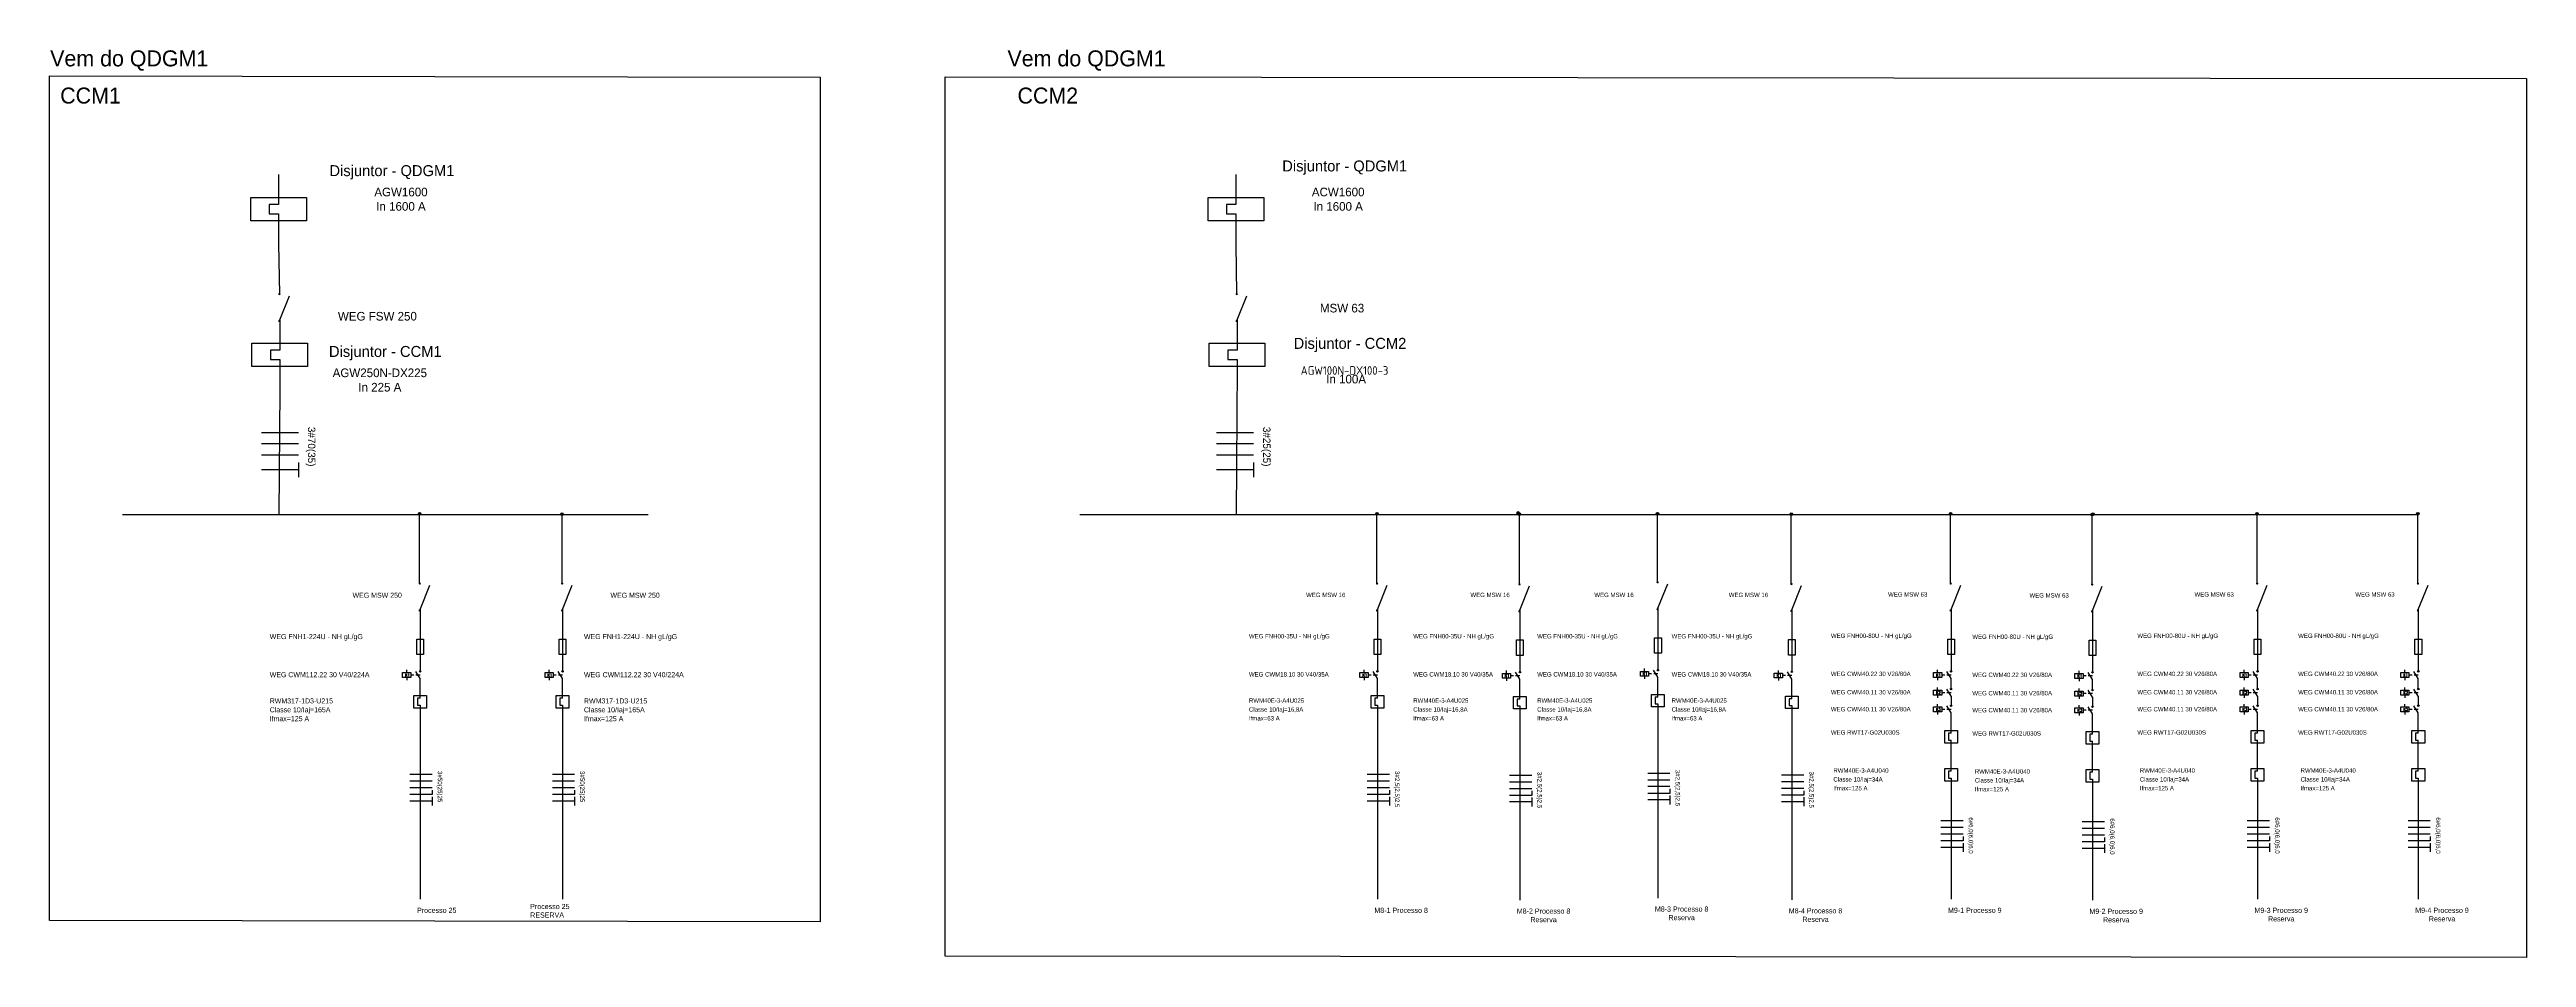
# Model space of a CAD drawing. Extents: x -646 to 641, y -139 to 322.
# Drawn here: x -645.8 to -498.9, y -85.1 to -31.3 of the extents above; entities that cross this region are included whole.
import ezdxf

# ---------------------------------------------------------------- set-up
doc = ezdxf.new("R2010")
doc.units = 0
doc.header["$MEASUREMENT"] = 0
doc.linetypes.add('DASHED2', pattern=[0.375, 0.25, -0.125])
doc.layers.add('ELET_TRIFILAR_DESENHO', color=5, linetype='Continuous', plot=False)
for name, color, linetype in [('ELET_TRIFILAR_TEXTO', 4, 'Continuous'), ('ELET_UNIFILAR_TEXTO', 4, 'Continuous'), ('ELET_UNIFILAR_TEXTO2', 6, 'Continuous'), ('ELT_UNIFILAR_DESENHO', 5, 'Continuous')]:
    doc.layers.add(name, color=color, linetype=linetype)
doc.styles.add('ARIAL', font='arial.ttf')
doc.styles.add('ROMANS', font='romans')

msp = doc.modelspace()

# ---------------------------------------------------------------- hatches: boundary and pattern name
at = {"layer": 'ELT_UNIFILAR_DESENHO', "linetype": 'Continuous', "transparency": 33554687}
h = msp.add_hatch(color=256, dxfattribs=at)
h.dxf.hatch_style = 1
h.paths.add_polyline_path([(-632.146, -47.449, 1), (-632.146, -47.31, 1)])
h.paths.add_polyline_path([(-632.142, -45.849, 1), (-632.142, -45.709, 1)])
h = msp.add_hatch(color=256, dxfattribs=at)
h.dxf.hatch_style = 1
h.paths.add_polyline_path([(-575.362, -47.449, 1), (-575.362, -47.31, 1)])
h.paths.add_polyline_path([(-575.359, -45.849, 1), (-575.359, -45.709, 1)])
at = {"layer": 'ELT_UNIFILAR_DESENHO', "ltscale": 50}
for points in [[(-623.748, -58.809, 1), (-623.896, -58.809, 1)], [(-615.301, -58.838, 1), (-615.45, -58.838, 1)], [(-566.964, -58.809, 1), (-567.113, -58.809, 1)], [(-566.964, -58.809, 1), (-567.113, -58.809, 1)], [(-558.592, -58.763, 1), (-558.741, -58.763, 1)], [(-558.518, -58.838, 1), (-558.666, -58.838, 1)], [(-550.328, -58.82, 1), (-550.477, -58.82, 1)], [(-542.386, -58.838, 1), (-542.535, -58.838, 1)], [(-532.939, -58.809, 1), (-533.088, -58.809, 1)], [(-532.939, -58.809, 1), (-533.088, -58.809, 1)], [(-524.492, -58.838, 1), (-524.641, -58.838, 1)], [(-514.762, -58.809, 1), (-514.911, -58.809, 1)], [(-514.762, -58.809, 1), (-514.911, -58.809, 1)], [(-505.225, -58.809, 1), (-505.373, -58.809, 1)], [(-505.225, -58.809, 1), (-505.373, -58.809, 1)], [(-524.551, -58.866, 1), (-524.7, -58.866, 1)], [(-524.551, -58.866, 1), (-524.7, -58.866, 1)]]:
    msp.add_hatch(color=256, dxfattribs=at).paths.add_polyline_path(points)
at = {"layer": 'ELT_UNIFILAR_DESENHO', "linetype": 'Continuous', "transparency": 33554687}
h = msp.add_hatch(color=256, dxfattribs=at)
h.dxf.hatch_style = 1
h.paths.add_polyline_path([(-623.819, -64.625, 1), (-623.819, -64.485, 1)])
h.paths.add_polyline_path([(-623.816, -63.025, 1), (-623.816, -62.885, 1)])
h = msp.add_hatch(color=256, dxfattribs=at)
h.dxf.hatch_style = 1
h.paths.add_polyline_path([(-615.372, -64.625, 1), (-615.372, -64.485, 1)])
h.paths.add_polyline_path([(-615.369, -63.025, 1), (-615.369, -62.885, 1)])
h = msp.add_hatch(color=256, dxfattribs=at)
h.dxf.hatch_style = 1
h.paths.add_polyline_path([(-567.036, -64.625, 1), (-567.036, -64.485, 1)])
h.paths.add_polyline_path([(-567.032, -63.025, 1), (-567.032, -62.885, 1)])
h = msp.add_hatch(color=256, dxfattribs=at)
h.dxf.hatch_style = 1
h.paths.add_polyline_path([(-558.589, -64.67, 1), (-558.589, -64.531, 1)])
h.paths.add_polyline_path([(-558.586, -63.07, 1), (-558.586, -62.93, 1)])
h = msp.add_hatch(color=256, dxfattribs=at)
h.dxf.hatch_style = 1
h.paths.add_polyline_path([(-550.399, -64.55, 1), (-550.399, -64.411, 1)])
h.paths.add_polyline_path([(-550.396, -62.95, 1), (-550.396, -62.81, 1)])
h = msp.add_hatch(color=256, dxfattribs=at)
h.dxf.hatch_style = 1
h.paths.add_polyline_path([(-542.458, -64.654, 1), (-542.458, -64.514, 1)])
h.paths.add_polyline_path([(-542.454, -63.053, 1), (-542.454, -62.913, 1)])
h = msp.add_hatch(color=256, dxfattribs=at)
h.dxf.hatch_style = 1
h.paths.add_polyline_path([(-533.01, -64.625, 1), (-533.01, -64.485, 1)])
h.paths.add_polyline_path([(-533.007, -63.025, 1), (-533.007, -62.885, 1)])
h = msp.add_hatch(color=256, dxfattribs=at)
h.dxf.hatch_style = 1
h.paths.add_polyline_path([(-524.622, -64.682, 1), (-524.622, -64.542, 1)])
h.paths.add_polyline_path([(-524.619, -63.082, 1), (-524.619, -62.942, 1)])
h = msp.add_hatch(color=256, dxfattribs=at)
h.dxf.hatch_style = 1
h.paths.add_polyline_path([(-514.834, -64.625, 1), (-514.834, -64.485, 1)])
h.paths.add_polyline_path([(-514.83, -63.025, 1), (-514.83, -62.885, 1)])
h = msp.add_hatch(color=256, dxfattribs=at)
h.dxf.hatch_style = 1
h.paths.add_polyline_path([(-505.296, -64.625, 1), (-505.296, -64.485, 1)])
h.paths.add_polyline_path([(-505.293, -63.025, 1), (-505.293, -62.885, 1)])

# ---------------------------------------------------------------- linework, layer by layer
at = {"layer": 'ELET_TRIFILAR_DESENHO'}
for p, q in [((-623.793, -64.49), (-623.793, -68.131)), ((-615.346, -64.49), (-615.346, -68.131)), ((-567.01, -64.49), (-567.01, -68.131)), ((-558.563, -64.536), (-558.563, -68.177)), ((-550.373, -64.416), (-550.373, -68.056)), ((-542.432, -64.519), (-542.432, -68.16)), ((-532.984, -64.49), (-532.984, -68.131)), ((-524.596, -64.547), (-524.596, -68.188)), ((-514.808, -64.49), (-514.808, -68.131)), ((-505.27, -64.49), (-505.27, -68.131)), ((-550.373, -79.29), (-550.373, -81.616)), ((-623.793, -79.364), (-623.793, -81.69)), ((-615.346, -79.364), (-615.346, -81.69)), ((-567.01, -79.364), (-567.01, -81.69)), ((-558.563, -79.41), (-558.563, -81.736)), ((-542.432, -79.393), (-542.432, -81.719)), ((-532.984, -79.364), (-532.984, -81.69)), ((-524.596, -79.421), (-524.596, -81.748)), ((-514.808, -79.364), (-514.808, -81.69)), ((-505.27, -79.364), (-505.27, -81.69))]:
    msp.add_line(p, q, dxfattribs=at)
at = {"layer": 'ELET_TRIFILAR_DESENHO', "linetype": 'Continuous'}
for p, q in [((-624.59, -68.24), (-624.59, -68.078)), ((-624.59, -68.524), (-624.59, -68.686)), ((-623.793, -68.592), (-624.051, -68.171)), ((-623.834, -68.131), (-623.752, -68.131)), ((-616.143, -68.24), (-616.143, -68.078)), ((-616.143, -68.524), (-616.143, -68.686)), ((-615.346, -68.592), (-615.604, -68.171)), ((-615.387, -68.131), (-615.305, -68.131)), ((-567.806, -68.24), (-567.806, -68.078)), ((-567.806, -68.524), (-567.806, -68.686)), ((-567.01, -68.592), (-567.268, -68.171)), ((-567.051, -68.131), (-566.969, -68.131)), ((-559.36, -68.285), (-559.36, -68.124)), ((-559.36, -68.57), (-559.36, -68.731)), ((-558.563, -68.638), (-558.821, -68.217)), ((-558.604, -68.177), (-558.522, -68.177)), ((-551.17, -68.165), (-551.17, -68.003)), ((-551.17, -68.45), (-551.17, -68.611)), ((-550.373, -68.518), (-550.631, -68.097)), ((-550.414, -68.056), (-550.332, -68.056)), ((-543.228, -68.268), (-543.228, -68.107)), ((-543.228, -68.553), (-543.228, -68.714)), ((-542.432, -68.621), (-542.69, -68.2)), ((-542.473, -68.16), (-542.391, -68.16)), ((-533.781, -68.24), (-533.781, -68.078)), ((-533.781, -68.524), (-533.781, -68.686)), ((-532.984, -68.592), (-533.242, -68.171)), ((-533.025, -68.131), (-532.943, -68.131)), ((-525.393, -68.297), (-525.393, -68.135)), ((-525.393, -68.581), (-525.393, -68.743)), ((-524.596, -68.65), (-524.854, -68.229)), ((-524.637, -68.188), (-524.555, -68.188)), ((-515.604, -68.24), (-515.604, -68.078)), ((-515.604, -68.524), (-515.604, -68.686)), ((-514.808, -68.592), (-515.066, -68.171)), ((-514.848, -68.131), (-514.767, -68.131)), ((-506.067, -68.24), (-506.067, -68.078)), ((-506.067, -68.524), (-506.067, -68.686)), ((-505.27, -68.592), (-505.528, -68.171)), ((-505.311, -68.131), (-505.229, -68.131)), ((-623.793, -69.766), (-623.955, -69.766)), ((-623.955, -69.766), (-623.955, -70.169)), ((-623.955, -70.169), (-623.793, -70.169)), ((-615.346, -69.766), (-615.508, -69.766)), ((-615.508, -69.766), (-615.508, -70.169)), ((-615.508, -70.169), (-615.346, -70.169)), ((-567.01, -69.766), (-567.171, -69.766)), ((-567.171, -69.766), (-567.171, -70.169)), ((-567.171, -70.169), (-567.01, -70.169)), ((-558.563, -69.811), (-558.725, -69.811)), ((-558.725, -69.811), (-558.725, -70.215)), ((-558.725, -70.215), (-558.563, -70.215)), ((-550.373, -69.691), (-550.535, -69.691)), ((-550.535, -69.691), (-550.535, -70.095)), ((-550.535, -70.095), (-550.373, -70.095)), ((-542.432, -69.794), (-542.593, -69.794)), ((-542.593, -69.794), (-542.593, -70.198)), ((-542.593, -70.198), (-542.432, -70.198)), ((-533.781, -69.287), (-533.781, -69.126)), ((-533.781, -69.572), (-533.781, -69.733)), ((-533.781, -70.278), (-533.781, -70.116)), ((-532.984, -69.64), (-533.242, -69.219)), ((-532.984, -70.631), (-533.242, -70.21)), ((-533.025, -69.179), (-532.943, -69.179)), ((-533.025, -70.169), (-532.943, -70.169)), ((-525.393, -69.345), (-525.393, -69.183)), ((-525.393, -69.629), (-525.393, -69.791)), ((-525.393, -70.335), (-525.393, -70.174)), ((-524.596, -69.697), (-524.854, -69.277)), ((-524.596, -70.688), (-524.854, -70.267)), ((-524.637, -69.236), (-524.555, -69.236)), ((-524.637, -70.227), (-524.555, -70.227)), ((-515.604, -69.287), (-515.604, -69.126)), ((-515.604, -69.572), (-515.604, -69.733)), ((-515.604, -70.278), (-515.604, -70.116)), ((-514.808, -69.64), (-515.066, -69.219)), ((-514.808, -70.631), (-515.066, -70.21)), ((-514.848, -69.179), (-514.767, -69.179)), ((-514.848, -70.169), (-514.767, -70.169)), ((-506.067, -69.287), (-506.067, -69.126)), ((-506.067, -69.572), (-506.067, -69.733)), ((-506.066, -70.278), (-506.066, -70.116)), ((-505.27, -69.64), (-505.528, -69.219)), ((-505.27, -70.631), (-505.528, -70.21)), ((-505.311, -69.179), (-505.229, -69.179)), ((-505.311, -70.169), (-505.229, -70.169)), ((-533.781, -70.563), (-533.781, -70.724)), ((-532.984, -71.838), (-533.146, -71.838)), ((-533.146, -71.838), (-533.146, -72.242)), ((-525.393, -70.62), (-525.393, -70.781)), ((-524.596, -71.896), (-524.758, -71.896)), ((-524.758, -71.896), (-524.758, -72.3)), ((-515.604, -70.563), (-515.604, -70.724)), ((-514.808, -71.838), (-514.969, -71.838)), ((-514.969, -71.838), (-514.969, -72.242)), ((-506.066, -70.563), (-506.066, -70.724)), ((-505.27, -71.838), (-505.432, -71.838)), ((-505.432, -71.838), (-505.432, -72.242)), ((-533.146, -72.242), (-532.984, -72.242)), ((-524.758, -72.3), (-524.596, -72.3)), ((-514.969, -72.242), (-514.808, -72.242)), ((-505.432, -72.242), (-505.27, -72.242)), ((-532.984, -74.094), (-533.146, -74.094)), ((-533.146, -74.094), (-533.146, -74.498)), ((-533.146, -74.498), (-532.984, -74.498)), ((-524.596, -74.151), (-524.758, -74.151)), ((-524.758, -74.151), (-524.758, -74.555)), ((-524.758, -74.555), (-524.596, -74.555)), ((-514.808, -74.094), (-514.969, -74.094)), ((-514.969, -74.094), (-514.969, -74.498)), ((-514.969, -74.498), (-514.808, -74.498)), ((-505.27, -74.094), (-505.432, -74.094)), ((-505.432, -74.094), (-505.432, -74.498)), ((-505.432, -74.498), (-505.27, -74.498))]:
    msp.add_line(p, q, dxfattribs=at)
at = {"layer": 'ELET_TRIFILAR_DESENHO', "linetype": 'DASHED2'}
for p, q in [((-623.793, -68.382), (-624.347, -68.382)), ((-615.346, -68.382), (-615.9, -68.382)), ((-567.01, -68.382), (-567.564, -68.382)), ((-558.563, -68.427), (-559.117, -68.427)), ((-550.373, -68.307), (-550.927, -68.307)), ((-542.432, -68.41), (-542.986, -68.41)), ((-532.984, -68.382), (-533.538, -68.382)), ((-524.596, -68.439), (-525.15, -68.439)), ((-514.808, -68.382), (-515.362, -68.382)), ((-505.27, -68.382), (-505.824, -68.382)), ((-532.984, -69.43), (-533.538, -69.43)), ((-532.984, -70.42), (-533.538, -70.42)), ((-524.596, -69.487), (-525.15, -69.487)), ((-524.596, -70.478), (-525.15, -70.478)), ((-514.808, -69.43), (-515.362, -69.43)), ((-514.808, -70.42), (-515.362, -70.42)), ((-505.27, -69.43), (-505.824, -69.43)), ((-505.27, -70.42), (-505.824, -70.42))]:
    msp.add_line(p, q, dxfattribs=at)
at = {"layer": 'ELET_TRIFILAR_DESENHO', "linetype": 'Continuous'}
for points in [[(-624.832, -68.24), (-624.347, -68.24), (-624.347, -68.524), (-624.832, -68.524)], [(-616.385, -68.24), (-615.9, -68.24), (-615.9, -68.524), (-616.385, -68.524)], [(-568.049, -68.24), (-567.564, -68.24), (-567.564, -68.524), (-568.049, -68.524)], [(-559.602, -68.285), (-559.117, -68.285), (-559.117, -68.57), (-559.602, -68.57)], [(-551.412, -68.165), (-550.927, -68.165), (-550.927, -68.45), (-551.412, -68.45)], [(-543.471, -68.268), (-542.986, -68.268), (-542.986, -68.553), (-543.471, -68.553)], [(-534.023, -68.24), (-533.538, -68.24), (-533.538, -68.524), (-534.023, -68.524)], [(-525.635, -68.297), (-525.15, -68.297), (-525.15, -68.581), (-525.635, -68.581)], [(-515.847, -68.24), (-515.362, -68.24), (-515.362, -68.524), (-515.847, -68.524)], [(-506.309, -68.24), (-505.824, -68.24), (-505.824, -68.524), (-506.309, -68.524)], [(-534.023, -69.287), (-533.538, -69.287), (-533.538, -69.572), (-534.023, -69.572)], [(-534.023, -70.278), (-533.538, -70.278), (-533.538, -70.563), (-534.023, -70.563)], [(-525.635, -69.345), (-525.15, -69.345), (-525.15, -69.629), (-525.635, -69.629)], [(-525.635, -70.335), (-525.15, -70.335), (-525.15, -70.62), (-525.635, -70.62)], [(-515.847, -69.287), (-515.362, -69.287), (-515.362, -69.572), (-515.847, -69.572)], [(-515.846, -70.278), (-515.362, -70.278), (-515.362, -70.563), (-515.846, -70.563)], [(-506.309, -69.287), (-505.824, -69.287), (-505.824, -69.572), (-506.309, -69.572)], [(-506.309, -70.278), (-505.824, -70.278), (-505.824, -70.563), (-506.309, -70.563)]]:
    msp.add_lwpolyline(points, close=True, dxfattribs=at)
for points in [[(-623.415, -70.348), (-624.171, -70.348), (-624.171, -69.604), (-623.415, -69.604)], [(-614.969, -70.348), (-615.724, -70.348), (-615.724, -69.604), (-614.969, -69.604)], [(-566.632, -70.348), (-567.387, -70.348), (-567.387, -69.604), (-566.632, -69.604)], [(-558.185, -70.394), (-558.941, -70.394), (-558.941, -69.65), (-558.185, -69.65)], [(-549.996, -70.273), (-550.751, -70.273), (-550.751, -69.53), (-549.996, -69.53)], [(-542.054, -70.377), (-542.809, -70.377), (-542.809, -69.633), (-542.054, -69.633)], [(-532.607, -72.421), (-533.362, -72.421), (-533.362, -71.677), (-532.607, -71.677)], [(-524.219, -72.478), (-524.974, -72.478), (-524.974, -71.734), (-524.219, -71.734)], [(-514.43, -72.421), (-515.185, -72.421), (-515.185, -71.677), (-514.43, -71.677)], [(-504.892, -72.421), (-505.648, -72.421), (-505.648, -71.677), (-504.892, -71.677)], [(-532.607, -74.676), (-533.362, -74.676), (-533.362, -73.932), (-532.607, -73.932)], [(-524.219, -74.733), (-524.974, -74.733), (-524.974, -73.99), (-524.219, -73.99)], [(-514.43, -74.676), (-515.185, -74.676), (-515.185, -73.932), (-514.43, -73.932)], [(-504.892, -74.676), (-505.648, -74.676), (-505.648, -73.932), (-504.892, -73.932)]]:
    msp.add_lwpolyline(points, dxfattribs=at)
for centre in [(-623.793, -68.171), (-615.346, -68.171), (-567.01, -68.171), (-558.563, -68.217), (-550.373, -68.097), (-542.432, -68.2), (-532.984, -68.171), (-524.596, -68.229), (-514.808, -68.171), (-505.27, -68.171), (-532.984, -69.219), (-532.984, -70.21), (-524.596, -69.277), (-524.596, -70.267), (-514.808, -69.219), (-514.808, -70.21), (-505.27, -69.219), (-505.27, -70.21)]:
    msp.add_circle(centre, 0.0404, dxfattribs=at)
at = {"layer": 'ELET_UNIFILAR_TEXTO2'}
for p, q in [((-623.087, -74.294), (-624.399, -74.294)), ((-623.087, -74.687), (-624.399, -74.687)), ((-614.64, -74.294), (-615.952, -74.294)), ((-614.64, -74.687), (-615.952, -74.687)), ((-566.304, -74.294), (-567.615, -74.294)), ((-566.304, -74.687), (-567.615, -74.687)), ((-557.857, -74.34), (-559.169, -74.34)), ((-557.857, -74.733), (-559.169, -74.733)), ((-549.667, -74.22), (-550.979, -74.22)), ((-549.667, -74.613), (-550.979, -74.613)), ((-541.726, -74.323), (-543.037, -74.323)), ((-541.726, -74.716), (-543.037, -74.716)), ((-623.087, -75.081), (-624.399, -75.081)), ((-623.087, -75.48), (-624.399, -75.48)), ((-623.087, -75.872), (-624.399, -75.872)), ((-623.087, -75.217), (-623.087, -75.48)), ((-623.087, -75.609), (-623.087, -76.134)), ((-614.64, -75.081), (-615.952, -75.081)), ((-614.64, -75.48), (-615.952, -75.48)), ((-614.64, -75.872), (-615.952, -75.872)), ((-614.64, -75.217), (-614.64, -75.48)), ((-614.64, -75.609), (-614.64, -76.134)), ((-566.304, -75.081), (-567.615, -75.081)), ((-566.304, -75.48), (-567.615, -75.48)), ((-566.304, -75.872), (-567.615, -75.872)), ((-566.304, -75.217), (-566.304, -75.48)), ((-566.304, -75.609), (-566.304, -76.134)), ((-557.857, -75.127), (-559.169, -75.127)), ((-557.857, -75.525), (-559.169, -75.525)), ((-557.857, -75.917), (-559.169, -75.917)), ((-557.857, -75.263), (-557.857, -75.525)), ((-557.857, -75.655), (-557.857, -76.18)), ((-549.667, -75.006), (-550.979, -75.006)), ((-549.667, -75.405), (-550.979, -75.405)), ((-549.667, -75.797), (-550.979, -75.797)), ((-549.667, -75.143), (-549.667, -75.405)), ((-549.667, -75.535), (-549.667, -76.059)), ((-541.726, -75.11), (-543.037, -75.11)), ((-541.726, -75.508), (-543.037, -75.508)), ((-541.726, -75.9), (-543.037, -75.9)), ((-541.726, -75.246), (-541.726, -75.508)), ((-541.726, -75.638), (-541.726, -76.163)), ((-532.278, -77.039), (-533.59, -77.039)), ((-532.278, -77.432), (-533.59, -77.432)), ((-532.278, -77.826), (-533.59, -77.826)), ((-523.89, -77.096), (-525.202, -77.096)), ((-523.89, -77.49), (-525.202, -77.49)), ((-514.102, -77.039), (-515.413, -77.039)), ((-514.102, -77.432), (-515.413, -77.432)), ((-514.102, -77.826), (-515.413, -77.826)), ((-504.564, -77.039), (-505.876, -77.039)), ((-504.564, -77.432), (-505.876, -77.432)), ((-504.564, -77.826), (-505.876, -77.826)), ((-532.278, -78.225), (-533.59, -78.225)), ((-532.278, -78.616), (-533.59, -78.616)), ((-532.278, -77.962), (-532.278, -78.225)), ((-532.278, -78.354), (-532.278, -78.879)), ((-523.89, -77.883), (-525.202, -77.883)), ((-523.89, -78.282), (-525.202, -78.282)), ((-523.89, -78.674), (-525.202, -78.674)), ((-523.89, -78.02), (-523.89, -78.282)), ((-523.89, -78.411), (-523.89, -78.936)), ((-514.102, -78.225), (-515.413, -78.225)), ((-514.102, -78.616), (-515.413, -78.616)), ((-514.102, -77.962), (-514.102, -78.225)), ((-514.102, -78.354), (-514.102, -78.879)), ((-504.564, -78.225), (-505.876, -78.225)), ((-504.564, -78.616), (-505.876, -78.616)), ((-504.564, -77.962), (-504.564, -78.225)), ((-504.564, -78.354), (-504.564, -78.879))]:
    msp.add_line(p, q, dxfattribs=at)
at = {"layer": 'ELT_UNIFILAR_DESENHO', "ltscale": 50}
for p, q in [((-632.19, -38.683), (-632.19, -40.059)), ((-575.407, -38.683), (-575.407, -40.059)), ((-632.741, -40.472), (-632.741, -41.023)), ((-632.19, -40.472), (-632.741, -40.472)), ((-632.741, -41.023), (-632.19, -41.023)), ((-632.19, -40.059), (-632.19, -40.472)), ((-632.19, -41.023), (-632.19, -41.436)), ((-575.958, -40.472), (-575.958, -41.023)), ((-575.407, -40.472), (-575.958, -40.472)), ((-575.958, -41.023), (-575.407, -41.023)), ((-575.407, -40.059), (-575.407, -40.472)), ((-575.407, -41.023), (-575.407, -41.436)), ((-632.19, -41.436), (-632.19, -42.812)), ((-575.407, -41.436), (-575.407, -42.812)), ((-632.12, -47.315), (-632.12, -48.691)), ((-575.336, -47.315), (-575.336, -48.691)), ((-632.67, -49.104), (-632.67, -49.655)), ((-632.12, -49.104), (-632.67, -49.104)), ((-632.67, -49.655), (-632.12, -49.655)), ((-632.12, -48.691), (-632.12, -49.104)), ((-632.12, -49.655), (-632.12, -50.068)), ((-575.887, -49.104), (-575.887, -49.655)), ((-575.336, -49.104), (-575.887, -49.104)), ((-575.887, -49.655), (-575.336, -49.655)), ((-575.336, -48.691), (-575.336, -49.104)), ((-575.336, -49.655), (-575.336, -50.068)), ((-632.12, -50.068), (-632.12, -51.444)), ((-575.336, -50.068), (-575.336, -51.444)), ((-641.45, -58.855), (-610.271, -58.855)), ((-584.667, -58.855), (-505.24, -58.855))]:
    msp.add_line(p, q, dxfattribs=at)
at = {"layer": 'ELT_UNIFILAR_DESENHO', "linetype": 'Continuous'}
for p, q in [((-632.19, -42.812), (-632.145, -45.775)), ((-575.407, -42.812), (-575.361, -45.775)), ((-632.12, -47.315), (-631.541, -45.875)), ((-575.336, -47.315), (-574.758, -45.875)), ((-623.793, -64.49), (-623.215, -63.05)), ((-615.346, -64.49), (-614.768, -63.05)), ((-567.01, -64.49), (-566.431, -63.05)), ((-558.563, -64.536), (-557.985, -63.096)), ((-550.373, -64.416), (-549.795, -62.976)), ((-542.432, -64.519), (-541.853, -63.079)), ((-532.984, -64.49), (-532.406, -63.05)), ((-524.596, -64.547), (-524.018, -63.107)), ((-514.808, -64.49), (-514.229, -63.05)), ((-505.27, -64.49), (-504.692, -63.05))]:
    msp.add_line(p, q, dxfattribs=at)
at = {"layer": 'ELT_UNIFILAR_DESENHO'}
for p, q in [((-575.336, -50.068), (-575.384, -58.855)), ((-632.12, -51.444), (-632.167, -58.855)), ((-631.016, -54.012), (-633.212, -54.012)), ((-574.36, -54.012), (-576.556, -54.012)), ((-631.016, -54.671), (-633.212, -54.671)), ((-631.016, -55.33), (-633.212, -55.33)), ((-631.016, -55.766), (-631.016, -56.645)), ((-574.36, -54.671), (-576.556, -54.671)), ((-574.36, -55.33), (-576.556, -55.33)), ((-574.36, -55.766), (-574.36, -56.645)), ((-631.016, -56.205), (-633.212, -56.205)), ((-574.36, -56.205), (-576.556, -56.205)), ((-550.402, -62.883), (-550.402, -58.734)), ((-623.822, -62.957), (-623.822, -58.809)), ((-615.375, -62.986), (-615.375, -58.838)), ((-567.039, -62.957), (-567.039, -58.809)), ((-558.592, -62.986), (-558.592, -58.838)), ((-558.592, -63.003), (-558.592, -58.855)), ((-542.461, -62.986), (-542.461, -58.838)), ((-533.013, -62.957), (-533.013, -58.809)), ((-524.625, -63.014), (-524.625, -58.866)), ((-514.837, -62.957), (-514.837, -58.809)), ((-505.299, -62.957), (-505.299, -58.809)), ((-623.822, -62.957), (-623.822, -60.547)), ((-615.375, -62.957), (-615.375, -60.547)), ((-615.375, -62.986), (-615.375, -60.576)), ((-567.039, -62.957), (-567.039, -60.547)), ((-558.592, -62.986), (-558.592, -60.576)), ((-558.592, -63.003), (-558.592, -60.593)), ((-550.402, -62.883), (-550.402, -60.472)), ((-542.461, -62.986), (-542.461, -60.576)), ((-533.013, -62.957), (-533.013, -60.547)), ((-524.625, -63.014), (-524.625, -60.604)), ((-514.837, -62.957), (-514.837, -60.547)), ((-505.299, -62.957), (-505.299, -60.547)), ((-623.793, -69.766), (-623.793, -68.592)), ((-615.346, -69.766), (-615.346, -68.592)), ((-567.01, -69.766), (-567.01, -68.592)), ((-558.563, -69.811), (-558.563, -68.638)), ((-550.373, -69.691), (-550.373, -68.518)), ((-542.432, -69.794), (-542.432, -68.621)), ((-532.984, -69.179), (-532.984, -68.592)), ((-524.596, -69.236), (-524.596, -68.65)), ((-514.808, -69.179), (-514.808, -68.592)), ((-505.27, -69.179), (-505.27, -68.592)), ((-624.171, -69.604), (-623.793, -69.604)), ((-623.793, -69.604), (-623.415, -69.604)), ((-623.793, -70.169), (-623.793, -79.364)), ((-623.415, -69.604), (-623.415, -70.348)), ((-615.724, -69.604), (-615.346, -69.604)), ((-615.346, -69.604), (-614.969, -69.604)), ((-615.346, -70.169), (-615.346, -79.364)), ((-614.969, -69.604), (-614.969, -70.348)), ((-567.387, -69.604), (-567.01, -69.604)), ((-567.01, -69.604), (-566.632, -69.604)), ((-567.01, -70.169), (-567.01, -79.364)), ((-566.632, -69.604), (-566.632, -70.348)), ((-558.941, -69.65), (-558.563, -69.65)), ((-558.563, -69.65), (-558.185, -69.65)), ((-558.563, -70.215), (-558.563, -79.41)), ((-558.185, -69.65), (-558.185, -70.394)), ((-550.751, -69.53), (-550.373, -69.53)), ((-550.373, -69.53), (-549.996, -69.53)), ((-550.373, -70.095), (-550.373, -79.29)), ((-549.996, -69.53), (-549.996, -70.273)), ((-542.809, -69.633), (-542.432, -69.633)), ((-542.432, -69.633), (-542.054, -69.633)), ((-542.432, -70.198), (-542.432, -79.393)), ((-542.054, -69.633), (-542.054, -70.377)), ((-532.984, -69.64), (-532.984, -70.169)), ((-524.596, -69.697), (-524.596, -70.227)), ((-514.808, -69.64), (-514.807, -70.169)), ((-505.27, -69.64), (-505.27, -70.169)), ((-533.362, -71.677), (-532.984, -71.677)), ((-532.984, -71.838), (-532.984, -70.631)), ((-532.984, -71.677), (-532.607, -71.677)), ((-532.607, -71.677), (-532.607, -72.421)), ((-524.974, -71.734), (-524.596, -71.734)), ((-524.596, -71.896), (-524.596, -70.688)), ((-524.596, -71.734), (-524.219, -71.734)), ((-524.219, -71.734), (-524.219, -72.478)), ((-515.185, -71.677), (-514.808, -71.677)), ((-514.808, -71.838), (-514.808, -70.631)), ((-514.808, -71.677), (-514.43, -71.677)), ((-514.43, -71.677), (-514.43, -72.421)), ((-505.648, -71.677), (-505.27, -71.677)), ((-505.27, -71.838), (-505.27, -70.631)), ((-505.27, -71.677), (-504.892, -71.677)), ((-504.892, -71.677), (-504.892, -72.421)), ((-532.984, -74.094), (-532.984, -72.242)), ((-524.596, -74.151), (-524.596, -72.3)), ((-514.808, -74.094), (-514.808, -72.242)), ((-505.27, -74.094), (-505.27, -72.242)), ((-533.362, -73.932), (-532.984, -73.932)), ((-532.984, -73.932), (-532.607, -73.932)), ((-532.984, -74.498), (-532.984, -79.364)), ((-532.607, -73.932), (-532.607, -74.676)), ((-524.974, -73.99), (-524.596, -73.99)), ((-524.596, -73.99), (-524.219, -73.99)), ((-524.596, -74.555), (-524.596, -79.421)), ((-524.219, -73.99), (-524.219, -74.733)), ((-515.185, -73.932), (-514.808, -73.932)), ((-514.808, -73.932), (-514.43, -73.932)), ((-514.808, -74.498), (-514.808, -79.364)), ((-514.43, -73.932), (-514.43, -74.676)), ((-505.648, -73.932), (-505.27, -73.932)), ((-505.27, -73.932), (-504.892, -73.932)), ((-505.27, -74.498), (-505.27, -79.364)), ((-504.892, -73.932), (-504.892, -74.676))]:
    msp.add_line(p, q, dxfattribs=at)
for points in [[(-645.776, -32.831), (-600.057, -32.912), (-600.057, -83.023), (-645.776, -82.942)], [(-592.643, -32.898), (-498.856, -32.979), (-498.856, -85.142), (-592.643, -85.061)], [(-633.842, -40.059), (-630.539, -40.059), (-630.539, -41.436), (-633.842, -41.436)], [(-633.842, -40.059), (-630.539, -40.059), (-630.539, -41.436), (-633.842, -41.436)], [(-633.842, -40.059), (-630.539, -40.059), (-630.539, -41.436), (-633.842, -41.436)], [(-633.842, -40.059), (-630.539, -40.059), (-630.539, -41.436), (-633.842, -41.436)], [(-577.059, -40.059), (-573.755, -40.059), (-573.755, -41.436), (-577.059, -41.436)], [(-577.059, -40.059), (-573.755, -40.059), (-573.755, -41.436), (-577.059, -41.436)], [(-577.059, -40.059), (-573.755, -40.059), (-573.755, -41.436), (-577.059, -41.436)], [(-577.059, -40.059), (-573.755, -40.059), (-573.755, -41.436), (-577.059, -41.436)], [(-633.771, -48.691), (-630.468, -48.691), (-630.468, -50.068), (-633.771, -50.068)], [(-633.771, -48.691), (-630.468, -48.691), (-630.468, -50.068), (-633.771, -50.068)], [(-633.771, -48.691), (-630.468, -48.691), (-630.468, -50.068), (-633.771, -50.068)], [(-633.771, -48.691), (-630.468, -48.691), (-630.468, -50.068), (-633.771, -50.068)], [(-576.988, -48.691), (-573.685, -48.691), (-573.685, -50.068), (-576.988, -50.068)], [(-576.988, -48.691), (-573.685, -48.691), (-573.685, -50.068), (-576.988, -50.068)], [(-576.988, -48.691), (-573.685, -48.691), (-573.685, -50.068), (-576.988, -50.068)], [(-576.988, -48.691), (-573.685, -48.691), (-573.685, -50.068), (-576.988, -50.068)], [(-623.59, -67.169), (-623.995, -67.169), (-623.995, -66.254), (-623.59, -66.254)], [(-615.144, -67.169), (-615.549, -67.169), (-615.549, -66.254), (-615.144, -66.254)], [(-566.807, -67.169), (-567.212, -67.169), (-567.212, -66.254), (-566.807, -66.254)], [(-558.361, -67.215), (-558.766, -67.215), (-558.766, -66.3), (-558.361, -66.3)], [(-550.171, -67.095), (-550.576, -67.095), (-550.576, -66.18), (-550.171, -66.18)], [(-542.229, -67.198), (-542.634, -67.198), (-542.634, -66.283), (-542.229, -66.283)], [(-532.782, -67.169), (-533.187, -67.169), (-533.187, -66.254), (-532.782, -66.254)], [(-524.394, -67.227), (-524.799, -67.227), (-524.799, -66.312), (-524.394, -66.312)], [(-514.605, -67.169), (-515.01, -67.169), (-515.01, -66.254), (-514.605, -66.254)], [(-505.068, -67.169), (-505.473, -67.169), (-505.473, -66.254), (-505.068, -66.254)]]:
    msp.add_lwpolyline(points, close=True, dxfattribs=at)
at = {"layer": 'ELT_UNIFILAR_DESENHO', "ltscale": 50}
for centre in [(-623.822, -58.809), (-615.375, -58.838), (-567.039, -58.809), (-558.666, -58.763), (-558.592, -58.838), (-550.402, -58.82), (-542.461, -58.838), (-533.013, -58.809), (-524.566, -58.838), (-514.837, -58.809), (-505.299, -58.809), (-524.625, -58.866)]:
    msp.add_circle(centre, 0.0744, dxfattribs=at)

# ---------------------------------------------------------------- texts
at = {"layer": 'ELET_TRIFILAR_TEXTO', "ltscale": 50}
msp.add_text('Disjuntor - QDGM1', height=0.65174, dxfattribs=at).set_placement((-629.172, -38.782))
at = {"layer": 'ELET_TRIFILAR_TEXTO', "insert": (-624.93, -40.841), "char_height": 0.51241, "width": 13.9872, "attachment_point": 8, "line_spacing_factor": 0.6, "style": 'ARIAL'}
msp.add_mtext('\\pxsm1,qc;{\\Ftxt|c0;AGW1600\\P\\ps*,q*;In 1600 A }', dxfattribs=at)
at = {"layer": 'ELET_TRIFILAR_TEXTO', "color": 7, "insert": (-626.329, -47.358), "char_height": 0.51241, "width": 13.9872, "attachment_point": 8, "line_spacing_factor": 0.6, "style": 'ARIAL'}
msp.add_mtext('{\\Ftxt|c0;\\C256;WEG FSW 250}', dxfattribs=at)
at = {"layer": 'ELET_TRIFILAR_TEXTO', "color": 7, "true_color": 0xffffff, "insert": (-629.202, -48.858), "char_height": 0.65174, "width": 9.49751, "attachment_point": 1}
msp.add_mtext('{\\C256;Disjuntor - CCM1}', dxfattribs=at)
at = {"layer": 'ELET_TRIFILAR_TEXTO', "color": 242, "true_color": 0xcd2027, "insert": (-626.183, -51.569), "char_height": 0.51241, "width": 13.9872, "attachment_point": 8, "line_spacing_factor": 0.6, "style": 'ARIAL'}
msp.add_mtext('{\\Ftxt|c0;\\C256;\\P\\pxsm1,qc;AGW250N-DX225  \\P\\ps*,q*;In 225 A}', dxfattribs=at)
at = {"layer": 'ELET_TRIFILAR_TEXTO', "insert": (-630.01, -53.659), "char_height": 0.43921, "width": 3.43162, "attachment_point": 1, "rotation": 270}
msp.add_mtext('\\A1;3#70(35)', dxfattribs=at)
at = {"layer": 'ELET_TRIFILAR_TEXTO', "attachment_point": 1}
for s, insert, char_height, width in [('WEG MSW 250', (-627.802, -63.5), 0.3, 4.64321), ('WEG MSW 250', (-612.505, -63.5), 0.3, 4.64321), ('WEG MSW 16', (-571.243, -63.5), 0.26, 4.64321), ('WEG MSW 16', (-561.496, -63.5), 0.26, 4.64321), ('WEG MSW 16', (-554.145, -63.5), 0.26, 4.64321), ('WEG MSW 16', (-546.171, -63.5), 0.26, 4.64321), ('WEG MSW 63', (-536.723, -63.471), 0.26, 4.64321), ('WEG MSW 63', (-528.335, -63.528), 0.26, 4.64321), ('WEG MSW 63', (-518.547, -63.471), 0.26, 4.64321), ('WEG MSW 63', (-509.009, -63.471), 0.26, 4.64321), ('WEG FNH1-224U - NH gL/gG ', (-632.716, -65.952), 0.3, 12.48428), ('WEG FNH1-224U - NH gL/gG ', (-614.076, -65.952), 0.3, 12.48428), ('WEG FNH00-35U - NH gL/gG ', (-574.632, -65.952), 0.26, 12.48428), ('WEG FNH00-35U - NH gL/gG ', (-564.886, -65.952), 0.26, 12.48428), ('WEG FNH00-35U - NH gL/gG ', (-557.535, -65.952), 0.26, 12.48428), ('WEG FNH00-35U - NH gL/gG ', (-549.56, -65.952), 0.26, 12.48428), ('WEG FNH00-80U - NH gL/gG ', (-540.113, -65.923), 0.26, 12.48428), ('WEG FNH00-80U - NH gL/gG ', (-531.725, -65.98), 0.26, 12.48428), ('WEG FNH00-80U - NH gL/gG ', (-521.936, -65.923), 0.26, 12.48428), ('WEG FNH00-80U - NH gL/gG ', (-512.398, -65.923), 0.26, 12.48428), ('WEG CWM112.22 30 V40/224A', (-632.716, -68.213), 0.3, 12.48428), ('WEG CWM112.22 30 V40/224A', (-614.076, -68.213), 0.3, 12.48428), ('WEG CWM18.10 30 V40/35A', (-574.632, -68.213), 0.26, 12.48428), ('WEG CWM18.10 30 V40/35A', (-564.886, -68.213), 0.26, 12.48428), ('WEG CWM18.10 30 V40/35A', (-557.535, -68.213), 0.26, 12.48428), ('WEG CWM18.10 30 V40/35A', (-549.56, -68.213), 0.26, 12.48428), ('WEG CWM40.22 30 V26/80A', (-540.113, -68.184), 0.26, 12.48428), ('WEG CWM40.22 30 V26/80A', (-531.725, -68.242), 0.26, 12.48428), ('WEG CWM40.22 30 V26/80A', (-521.936, -68.184), 0.26, 12.48428), ('WEG CWM40.22 30 V26/80A', (-512.398, -68.184), 0.26, 12.48428), ('Classe 10/Iaj=165A', (-632.716, -70.295), 0.3, 12.48428), ('RWM317-1D3-U215     ', (-632.716, -69.768), 0.3, 12.48428), ('Classe 10/Iaj=165A', (-614.076, -70.295), 0.3, 12.48428), ('RWM317-1D3-U215     ', (-614.076, -69.768), 0.3, 12.48428), ('Classe 10/Iaj=16,8A', (-574.632, -70.295), 0.26, 12.48428), ('RWM40E-3-A4U025     ', (-574.632, -69.768), 0.26, 12.48428), ('Classe 10/Iaj=16,8A', (-564.886, -70.295), 0.26, 12.48428), ('RWM40E-3-A4U025     ', (-564.886, -69.768), 0.26, 12.48428), ('Classe 10/Iaj=16,8A', (-557.535, -70.295), 0.26, 12.48428), ('RWM40E-3-A4U025     ', (-557.535, -69.768), 0.26, 12.48428), ('Classe 10/Iaj=16,8A', (-549.56, -70.295), 0.26, 12.48428), ('RWM40E-3-A4U025     ', (-549.56, -69.768), 0.26, 12.48428), ('WEG CWM40.11 30 V26/80A', (-540.113, -69.274), 0.26, 12.48428), ('WEG CWM40.11 30 V26/80A', (-540.113, -70.28), 0.26, 12.48428), ('WEG CWM40.11 30 V26/80A', (-531.725, -69.331), 0.26, 12.48428), ('WEG CWM40.11 30 V26/80A', (-531.725, -70.337), 0.26, 12.48428), ('WEG CWM40.11 30 V26/80A', (-521.936, -69.274), 0.26, 12.48428), ('WEG CWM40.11 30 V26/80A', (-521.936, -70.28), 0.26, 12.48428), ('WEG CWM40.11 30 V26/80A', (-512.398, -69.274), 0.26, 12.48428), ('WEG CWM40.11 30 V26/80A', (-512.398, -70.28), 0.26, 12.48428), ('Ifmax=125 A    ', (-632.716, -70.821), 0.3, 12.48428), ('Ifmax=125 A    ', (-614.076, -70.821), 0.3, 12.48428), ('Ifmax=63 A    ', (-574.632, -70.821), 0.26, 12.48428), ('Ifmax=63 A    ', (-564.886, -70.821), 0.26, 12.48428), ('Ifmax=63 A    ', (-557.535, -70.821), 0.26, 12.48428), ('Ifmax=63 A    ', (-549.56, -70.821), 0.26, 12.48428), ('WEG RWT17-G02U030S  ', (-540.113, -71.662), 0.26, 12.48428), ('WEG RWT17-G02U030S  ', (-531.725, -71.719), 0.26, 12.48428), ('WEG RWT17-G02U030S  ', (-521.936, -71.662), 0.26, 12.48428), ('WEG RWT17-G02U030S  ', (-512.398, -71.662), 0.26, 12.48428), ('Classe 10/Iaj=34A', (-539.967, -74.443), 0.26, 12.48428), ('RWM40E-3-A4U040     ', (-539.967, -73.917), 0.26, 12.48428), ('Classe 10/Iaj=34A', (-531.579, -74.5), 0.26, 12.48428), ('RWM40E-3-A4U040     ', (-531.579, -73.974), 0.26, 12.48428), ('Classe 10/Iaj=34A', (-521.79, -74.443), 0.26, 12.48428), ('RWM40E-3-A4U040     ', (-521.79, -73.917), 0.26, 12.48428), ('Classe 10/Iaj=34A', (-512.253, -74.443), 0.26, 12.48428), ('RWM40E-3-A4U040     ', (-512.253, -73.917), 0.26, 12.48428), ('Ifmax=125 A    ', (-539.967, -74.969), 0.26, 12.48428), ('Ifmax=125 A    ', (-531.579, -75.027), 0.26, 12.48428), ('Ifmax=125 A    ', (-521.79, -74.969), 0.26, 12.48428), ('Ifmax=125 A    ', (-512.253, -74.969), 0.26, 12.48428), ('Processo 25 \\PRESERVA', (-617.268, -81.965), 0.30428, 5.8102)]:
    msp.add_mtext(s, dxfattribs=dict(at, insert=insert, char_height=char_height, width=width))
at = {"layer": 'ELET_TRIFILAR_TEXTO', "linetype": 'Continuous', "char_height": 0.1616, "attachment_point": 1, "style": 'ROMANS'}
for s, insert in [('K1', (-624.688, -68.303)), ('K1', (-616.242, -68.303)), ('K1', (-567.905, -68.303)), ('K1', (-559.459, -68.348)), ('K1', (-551.269, -68.228)), ('K1', (-543.327, -68.331)), ('K1', (-533.88, -68.303)), ('K1', (-525.492, -68.36)), ('K1', (-515.703, -68.303)), ('K1', (-506.166, -68.303)), ('K2', (-533.88, -69.35)), ('K3', (-533.879, -70.341)), ('K2', (-525.492, -69.408)), ('K3', (-525.491, -70.399)), ('K2', (-515.703, -69.35)), ('K3', (-515.703, -70.341)), ('K2', (-506.165, -69.35)), ('K3', (-506.165, -70.341))]:
    msp.add_mtext_dynamic_manual_height_columns(s, width=0.45782, gutter_width=2.793, heights=[0.385], dxfattribs=dict(at, insert=insert))
at = {"layer": 'ELET_TRIFILAR_TEXTO', "char_height": 0.30428, "attachment_point": 1}
for s, insert in [('\\pxqc;Processo 25', (-623.976, -82.191)), ('\\pxqc;M8-1 Processo 8', (-567.192, -82.191)), ('\\pxqc;M8-2 Processo 8\\PReserva', (-558.746, -82.237)), ('\\pxqc;M8-3 Processo 8\\PReserva', (-550.556, -82.117)), ('\\pxqc;M8-4 Processo 8\\PReserva', (-542.614, -82.22)), ('\\pxqc;M9-1 Processo 9', (-533.167, -82.191)), ('\\pxqc;M9-2 Processo 9\\PReserva', (-524.779, -82.249)), ('\\pxqc;M9-3 Processo 9\\PReserva', (-514.99, -82.191)), ('\\pxqc;M9-4 Processo 9\\PReserva', (-505.453, -82.191))]:
    msp.add_mtext(s, dxfattribs=dict(at, insert=insert))
at = {"layer": 'ELET_UNIFILAR_TEXTO', "ltscale": 50}
for s, p in [('Disjuntor - QDGM1', (-572.656, -38.504)), ('Disjuntor - CCM2', (-571.982, -49.029))]:
    msp.add_text(s, height=0.65174, dxfattribs=at).set_placement(p)
at = {"layer": 'ELET_UNIFILAR_TEXTO', "insert": (-588.955, -31.32), "char_height": 0.94891, "attachment_point": 1}
msp.add_mtext('Vem do QDGM1', dxfattribs=at)
at = {"layer": 'ELET_UNIFILAR_TEXTO', "insert": (-588.36, -33.526), "char_height": 0.9489, "width": 0.53406, "attachment_point": 1}
msp.add_mtext('CCM2', dxfattribs=at)
at = {"layer": 'ELET_UNIFILAR_TEXTO', "insert": (-569.34, -40.841), "char_height": 0.51241, "width": 13.9872, "attachment_point": 8, "line_spacing_factor": 0.6, "style": 'ARIAL'}
msp.add_mtext('\\pxsm1,qc;{\\Ftxt|c0;ACW1600\\P\\ps*,q*;In 1600 A }', dxfattribs=at)
at = {"layer": 'ELET_UNIFILAR_TEXTO', "color": 242, "true_color": 0xcd2027, "char_height": 0.51241, "attachment_point": 8, "line_spacing_factor": 0.6, "style": 'ARIAL'}
for s, insert, width in [('\\pxqc;{\\Ftxt|c0;\\C256;MSW 63}', (-569.109, -46.876), 13.9872), ('{\\Fisocp|c0;\\C256;AGW100N-DX100-3\\P\\pxsm1,qc;\\Ftxt|c0; In 100A }', (-568.963, -51.088), 13.04881)]:
    msp.add_mtext(s, dxfattribs=dict(at, insert=insert, width=width))
at = {"layer": 'ELET_UNIFILAR_TEXTO', "insert": (-573.354, -53.659), "char_height": 0.43921, "width": 3.43162, "attachment_point": 1, "rotation": 270}
msp.add_mtext('\\A1;3#25(25)', dxfattribs=at)
at = {"layer": 'ELET_UNIFILAR_TEXTO2', "char_height": 0.26231, "width": 2.40746, "attachment_point": 1, "rotation": 270}
for s, insert in [('\\A1;3#50(25)25', (-622.486, -74.083)), ('\\A1;3#50(25)25', (-614.04, -74.083)), ('\\A1;3#2,5(2,5)2,5', (-565.703, -74.083)), ('\\A1;3#2,5(2,5)2,5', (-557.256, -74.129)), ('\\A1;3#2,5(2,5)2,5', (-549.067, -74.008)), ('\\A1;3#2,5(2,5)2,5', (-541.125, -74.112)), ('\\A1;6#6,0(6,0)6,0', (-531.677, -76.828)), ('\\A1;6#6,0(6,0)6,0', (-523.29, -76.885)), ('\\A1;6#6,0(6,0)6,0', (-513.501, -76.828)), ('\\A1;6#6,0(6,0)6,0', (-503.963, -76.828))]:
    msp.add_mtext(s, dxfattribs=dict(at, insert=insert))
at = {"layer": 'ELT_UNIFILAR_DESENHO', "attachment_point": 1}
for s, insert, char_height in [('Vem do QDGM1', (-645.738, -31.32), 0.94891), ('CCM1', (-645.143, -33.526), 0.9489)]:
    msp.add_mtext(s, dxfattribs=dict(at, insert=insert, char_height=char_height))

doc.saveas('drawing.dxf')
